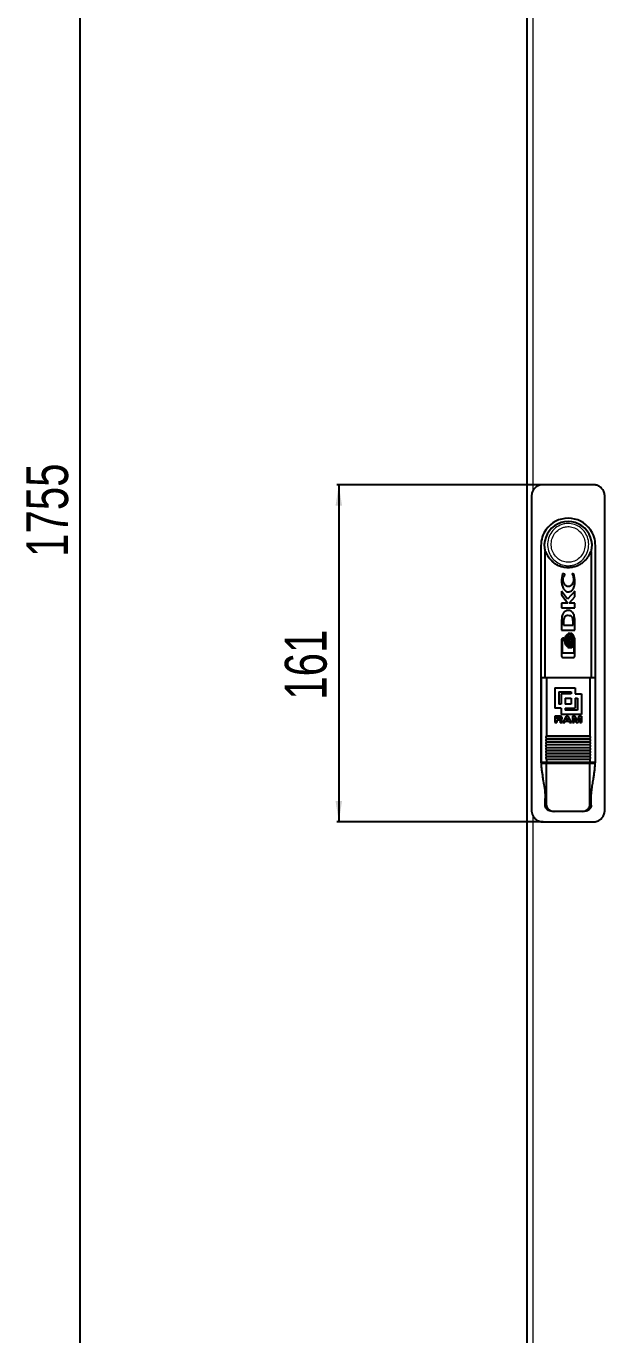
# Model space of a CAD drawing. Header units: millimetres. Extents: x -460 to 1472, y -1011 to 1043.
# Drawn here: x -460 to -184, y -320 to 305 of the extents above; entities that cross this region are included whole.
import ezdxf

# ---------------------------------------------------------------- set-up
doc = ezdxf.new("R2010")
doc.units = ezdxf.units.MM
doc.layers.add('FORMAT', color=7, linetype='Continuous')
doc.styles.add('SLDTEXTSTYLE0', font='TXT', dxfattribs={"width": 0.75})
doc.dimstyles.new('SLDDIMSTYLE0', dxfattribs={"dimtxt": 20, "dimasz": 10, "dimexe": 0, "dimexo": 0.0625, "dimgap": 5, "dimtad": 2, "dimdec": 1, "dimrnd": 1e-09, "dimzin": 12, "dimdsep": 46, "dimtxsty": 'SLDTEXTSTYLE0', "dimsah": 1, "dimcen": 0.09, "dimadec": 0, "dimazin": 3, "dimtfac": 1, "dimtofl": 0, "dimtmove": 0, "dimatfit": 3, "dimfxl": 0, "dimfrac": 2, "dimtolj": 1, "dimtzin": 12, "dimarcsym": 0})

# ---------------------------------------------------------------- blocks, each defined once
blk = doc.blocks.new('_D_1')
at = {"layer": 'FORMAT'}
for p, q in [((-220.54, 882.53), (-435.02, 882.53)), ((-434.02, -872.47), (-434.02, 882.53)), ((-220.54, -872.47), (-435.02, -872.47))]:
    blk.add_line(p, q, dxfattribs=at)
for points in [[(-434.02, 882.53), (-435.56, 872.53), (-432.48, 872.53)], [(-434.02, -872.47), (-432.48, -862.47), (-435.56, -862.47)]]:
    blk.add_solid(points, dxfattribs=at)
at = {"layer": 'FORMAT', "insert": (-459.8, 51.05), "char_height": 20, "attachment_point": 1, "rotation": 90, "style": 'SLDTEXTSTYLE0'}
blk.add_mtext('1755', dxfattribs=at)
blk = doc.blocks.new('_D_2')
at = {"layer": 'FORMAT'}
for p, q in [((-213.04, 85.53), (-311.54, 85.53)), ((-310.54, 85.53), (-310.54, -75.47)), ((-213.04, -75.47), (-311.54, -75.47))]:
    blk.add_line(p, q, dxfattribs=at)
for points in [[(-310.54, 85.53), (-312.08, 75.53), (-309, 75.53)], [(-310.54, -75.47), (-309, -65.47), (-312.08, -65.47)]]:
    blk.add_solid(points, dxfattribs=at)
at = {"layer": 'FORMAT', "insert": (-336.32, -17.14), "char_height": 20, "attachment_point": 1, "rotation": 90, "style": 'SLDTEXTSTYLE0'}
blk.add_mtext('161', dxfattribs=at)

msp = doc.modelspace()

# ---------------------------------------------------------------- linework, layer by layer
at = {"color": 7, "linetype": 'Continuous', "lineweight": 25}
for p, q in [((-220.53, -872.47), (-220.53, 882.53)), ((-189.03, 85.53), (-213.03, 85.53)), ((-218.53, 80.03), (-218.53, -69.97)), ((-183.53, -69.97), (-183.53, 80.03)), ((-214.03, 56.53), (-214.03, -46.47)), ((-188.03, -46.47), (-188.03, 56.53)), ((-212.03, -6.47), (-212.03, 53.53)), ((-212.03, 53.53), (-212.03, 53.53)), ((-190.04, 53.53), (-190.03, 53.53)), ((-190.03, 53.53), (-190.03, -6.47)), ((-203.73, 43.21), (-204.26, 40.05)), ((-202.65, 42.83), (-203.73, 43.21)), ((-202.65, 42.54), (-202.65, 42.83)), ((-198.25, 42.81), (-199.05, 43.09)), ((-199.05, 43.09), (-199.05, 42.85)), ((-197.81, 40.03), (-198.25, 42.81)), ((-201.39, 30.86), (-204.18, 34.66)), ((-204.18, 34.66), (-204.18, 32.96)), ((-204.18, 32.96), (-201.23, 28.97)), ((-197.89, 34.74), (-201.39, 30.86)), ((-200.53, 28.97), (-197.89, 32.01)), ((-197.89, 32.01), (-197.89, 34.74)), ((-201.23, 28.97), (-204.18, 28.97)), ((-204.18, 28.97), (-204.18, 26.75)), ((-204.18, 26.75), (-197.89, 26.75)), ((-197.89, 28.97), (-200.53, 28.97)), ((-197.89, 26.75), (-197.89, 28.97)), ((-204.18, 20.34), (-204.18, 16.11)), ((-203.22, 21.01), (-203.3, 20.03)), ((-203.3, 20.03), (-203.3, 18.48)), ((-198.67, 18.48), (-198.67, 19.9)), ((-197.92, 21.17), (-198.09, 22.79)), ((-197.89, 20.17), (-197.92, 21.17)), ((-197.89, 20.15), (-197.89, 20.17)), ((-197.89, 20.13), (-197.89, 20.15)), ((-197.89, 16.11), (-197.89, 20.13)), ((-204.18, 16.11), (-197.89, 16.11)), ((-203.3, 18.48), (-198.67, 18.48)), ((-201.07, 13.88), (-201.3, 14.03)), ((-200.33, 14.4), (-201.01, 14.4)), ((-200.7, 13.48), (-200.94, 13.76)), ((-200.59, 11.11), (-200.32, 12.67)), ((-200.32, 12.67), (-200.55, 13.23)), ((-199.24, 14.4), (-199.94, 14.4)), ((-204.18, 11.53), (-204.18, 3.68)), ((-203.67, 5.14), (-203.67, 11.39)), ((-203.67, 11.39), (-203.09, 11.39)), ((-203.09, 12.18), (-203.52, 12.18)), ((-203.09, 11.39), (-203.09, 12.18)), ((-201.36, 8.21), (-201.1, 8.35)), ((-201.16, 7.74), (-200.49, 7.74)), ((-200.95, 8.46), (-200.7, 8.74)), ((-200.31, 9.54), (-200.59, 11.11)), ((-200.55, 8.98), (-200.31, 9.54)), ((-200.09, 7.74), (-199.39, 7.74)), ((-198.38, 8.82), (-198.38, 5.14)), ((-197.89, 3.68), (-197.89, 11.53)), ((-198.38, 5.14), (-203.67, 5.14)), ((-203.52, 3.03), (-198.55, 3.03)), ((-214, -6.47), (-214, -46.97)), ((-214, -6.47), (-211.38, -6.47)), ((-211.38, -6.47), (-190.69, -6.47)), ((-211.38, -6.47), (-211.38, -34.47)), ((-207.38, -11.47), (-197.62, -11.47)), ((-207.38, -11.47), (-207.38, -21.23)), ((-197.62, -11.47), (-197.62, -14.4)), ((-190.69, -6.47), (-190.69, -34.47)), ((-190.69, -6.47), (-188.07, -6.47)), ((-188.07, -6.47), (-188.07, -46.97)), ((-205.43, -13.42), (-205.43, -19.28)), ((-205.43, -13.42), (-199.57, -13.42)), ((-199.57, -14.4), (-204.45, -14.4)), ((-204.45, -14.4), (-204.45, -19.28)), ((-202.5, -16.35), (-202.5, -19.28)), ((-202.5, -16.35), (-199.57, -16.35)), ((-199.57, -13.42), (-199.57, -14.4)), ((-199.57, -16.35), (-199.57, -19.28)), ((-197.62, -14.4), (-194.69, -14.4)), ((-197.62, -16.35), (-197.62, -21.23)), ((-197.62, -16.35), (-196.64, -16.35)), ((-196.64, -16.35), (-196.64, -22.21)), ((-194.69, -14.4), (-194.69, -24.16)), ((-204.45, -21.23), (-207.38, -21.23)), ((-204.45, -19.28), (-205.43, -19.28)), ((-204.45, -21.23), (-204.45, -24.16)), ((-194.69, -24.16), (-204.45, -24.16)), ((-199.57, -19.28), (-202.5, -19.28)), ((-202.5, -21.23), (-202.5, -22.21)), ((-202.5, -21.23), (-197.62, -21.23)), ((-196.64, -22.21), (-202.5, -22.21)), ((-205.31, -25.03), (-207.38, -25.03)), ((-207.38, -25.03), (-207.38, -28)), ((-207.38, -28), (-206.5, -28)), ((-206.5, -25.53), (-206.5, -26.33)), ((-206.5, -25.53), (-205.43, -25.53)), ((-205.47, -26.33), (-206.5, -26.33)), ((-206.5, -26.82), (-206.5, -28)), ((-206.5, -26.82), (-205.57, -26.82)), ((-204.94, -27.3), (-204.92, -27.62)), ((-204.79, -28), (-203.83, -28)), ((-204.01, -27.57), (-204.02, -27.21)), ((-204.01, -27.57), (-204.01, -27.58)), ((-203.83, -27.91), (-203.83, -28)), ((-202, -25.03), (-203.53, -28)), ((-203.53, -28), (-202.6, -28)), ((-202.6, -28), (-202.31, -27.39)), ((-202.31, -27.39), (-200.64, -27.39)), ((-202.08, -26.9), (-201.48, -25.63)), ((-200.88, -26.9), (-202.08, -26.9)), ((-200.97, -25.03), (-202, -25.03)), ((-201.48, -25.63), (-200.88, -26.9)), ((-199.42, -28), (-200.97, -25.03)), ((-200.64, -27.39), (-200.35, -28)), ((-200.35, -28), (-199.42, -28)), ((-197.65, -25.03), (-198.96, -25.03)), ((-198.96, -25.03), (-198.96, -28)), ((-198.96, -28), (-198.12, -28)), ((-198.12, -25.61), (-198.12, -28)), ((-198.12, -25.61), (-197.25, -28)), ((-196.79, -27.29), (-197.65, -25.03)), ((-197.25, -28), (-196.33, -28)), ((-195.94, -25.03), (-196.79, -27.29)), ((-196.33, -28), (-195.46, -25.61)), ((-194.62, -25.03), (-195.94, -25.03)), ((-195.46, -25.61), (-195.46, -28)), ((-195.46, -28), (-194.62, -28)), ((-194.62, -25.03), (-194.62, -28)), ((-211.63, -34.57), (-211.43, -34.57)), ((-190.64, -34.57), (-211.43, -34.57)), ((-190.64, -35.97), (-211.43, -35.97)), ((-190.64, -37.37), (-211.43, -37.37)), ((-190.64, -34.57), (-190.43, -34.57)), ((-190.64, -38.77), (-211.43, -38.77)), ((-190.64, -40.17), (-211.43, -40.17)), ((-190.64, -41.57), (-211.43, -41.57)), ((-190.64, -42.97), (-211.43, -42.97)), ((-214, -46.97), (-211.38, -46.97)), ((-214, -47.47), (-211.38, -47.47)), ((-212.03, -47.47), (-212.03, -46.97)), ((-190.64, -44.37), (-211.43, -44.37)), ((-211.38, -45.67), (-211.38, -46.97)), ((-211.38, -46.97), (-190.69, -46.97)), ((-211.38, -67.47), (-211.38, -47.47)), ((-211.38, -47.47), (-190.69, -47.47)), ((-190.69, -45.67), (-190.69, -46.97)), ((-190.69, -46.97), (-188.07, -46.97)), ((-190.69, -67.47), (-190.69, -47.47)), ((-190.69, -47.47), (-188.07, -47.47)), ((-190.03, -46.97), (-190.03, -47.47)), ((-211.99, -67.47), (-211.99, -64.38)), ((-190.07, -67.47), (-190.07, -64.38)), ((-207.76, -70.47), (-208.7, -70.47)), ((-194.31, -70.47), (-207.76, -70.47)), ((-193.37, -70.47), (-194.31, -70.47)), ((-213.03, -75.47), (-189.03, -75.47))]:
    msp.add_line(p, q, dxfattribs=at)
at = {"color": 8, "linetype": 'Continuous', "lineweight": 18}
for p, q in [((-217.93, 879.93), (-217.93, 82.5)), ((-211.38, -34.47), (-190.69, -34.47)), ((-211.99, -67.47), (-211.38, -67.47)), ((-190.69, -67.47), (-190.07, -67.47)), ((-217.93, -72.46), (-217.93, -869.87))]:
    msp.add_line(p, q, dxfattribs=at)
at = {"color": 7, "linetype": 'Continuous', "lineweight": 25}
for centre, radius, start, end in [((-201.03, 56.53), 13, 35.39435, 144.60565), ((-201.03, 56.53), 13, 144.60565, 180), ((-201.03, 56.53), 11.4, 344.74488, 195.25752), ((-201.03, 56.53), 13, 0, 35.39435), ((-201.03, -46.47), 13, 180, 184.41172), ((-201.03, -46.47), 13, 355.58829, 0)]:
    msp.add_arc(centre, radius, start, end, dxfattribs=at)
for points, knots in [([(-213.03, 85.53), (-213.11, 85.53), (-213.34, 85.53), (-213.72, 85.49), (-214.18, 85.42), (-214.56, 85.32), (-214.97, 85.19), (-215.39, 85.01), (-215.86, 84.76), (-216.21, 84.52), (-216.62, 84.21), (-217.05, 83.82), (-217.44, 83.34), (-217.78, 82.82), (-218.07, 82.27), (-218.29, 81.69), (-218.43, 81.15), (-218.51, 80.64), (-218.53, 80.23), (-218.53, 80.03)], [0, 0, 0, 0, 0.026462, 0.079647, 0.133347, 0.18757, 0.21483, 0.282417, 0.344813, 0.401954, 0.429634, 0.521131, 0.604897, 0.64437, 0.735867, 0.819633, 0.859106, 0.929324, 1, 1, 1, 1]), ([(-183.53, 80.03), (-183.55, 80.33), (-183.58, 80.95), (-183.82, 81.85), (-184.2, 82.7), (-184.71, 83.47), (-185.36, 84.15), (-186.1, 84.71), (-186.93, 85.14), (-187.71, 85.39), (-188.42, 85.51), (-188.83, 85.52), (-189.03, 85.53)], [0, 0, 0, 0, 0.105841, 0.214751, 0.320592, 0.429503, 0.535345, 0.644257, 0.7501, 0.859012, 0.929074, 1, 1, 1, 1]), ([(-190.04, 53.53), (-190.07, 53.44), (-190.14, 53.25), (-190.28, 53.22), (-190.4, 53.25), (-190.45, 53.31), (-190.47, 53.31), (-190.51, 53.27), (-190.58, 53.12), (-190.75, 52.75), (-191, 52.17), (-191.45, 51.28), (-192.14, 50.22), (-193.2, 49.02), (-194.51, 47.91), (-196.09, 46.98), (-197.82, 46.31), (-199.64, 45.94), (-201.53, 45.86), (-203.4, 46.1), (-205.22, 46.64), (-206.9, 47.48), (-208.43, 48.59), (-209.58, 49.79), (-210.43, 50.97), (-210.93, 51.86), (-211.26, 52.62), (-211.44, 53.03), (-211.55, 53.24), (-211.58, 53.29), (-211.61, 53.31), (-211.63, 53.3), (-211.72, 53.23), (-211.84, 53.22), (-211.96, 53.32), (-212.01, 53.46), (-212.03, 53.53)], [0, 0, 0, 0, 0.029866, 0.060771, 0.080581, 0.084244, 0.085862, 0.08847, 0.091879, 0.103764, 0.126235, 0.148889, 0.193609, 0.239219, 0.292874, 0.34803, 0.402686, 0.458886, 0.514249, 0.571205, 0.626758, 0.683939, 0.739166, 0.796042, 0.832708, 0.869862, 0.888172, 0.906854, 0.910284, 0.912985, 0.914825, 0.916689, 0.924521, 0.95598, 0.977796, 1, 1, 1, 1]), ([(-204.26, 40.05), (-204.23, 39.46), (-204.18, 38.28), (-203.68, 36.57), (-202.94, 35.26), (-202.12, 34.6), (-201.56, 34.38), (-201.26, 34.35), (-201.12, 34.34)], [0, 0, 0, 0, 0.250282, 0.499393, 0.748791, 0.874699, 0.937286, 1, 1, 1, 1]), ([(-203.44, 40.11), (-203.41, 40.54), (-203.34, 41.42), (-202.88, 42.17), (-202.65, 42.54)], [0, 0, 0, 0, 0.500963, 1, 1, 1, 1]), ([(-200.97, 36.85), (-201.15, 36.86), (-201.53, 36.9), (-202.04, 37.15), (-202.48, 37.51), (-202.96, 38.1), (-203.36, 38.98), (-203.41, 39.73), (-203.44, 40.11)], [0, 0, 0, 0, 0.124416, 0.248357, 0.373982, 0.500169, 0.7494, 1, 1, 1, 1]), ([(-201.12, 34.34), (-200.81, 34.37), (-200.19, 34.42), (-199.37, 34.89), (-198.75, 35.59), (-198.2, 36.69), (-197.86, 38.19), (-197.83, 39.41), (-197.81, 40.03)], [0, 0, 0, 0, 0.125262, 0.250124, 0.375384, 0.500707, 0.750322, 1, 1, 1, 1]), ([(-198.49, 40.11), (-198.52, 39.73), (-198.57, 38.98), (-198.97, 38.11), (-199.44, 37.52), (-199.88, 37.15), (-200.4, 36.9), (-200.78, 36.86), (-200.97, 36.85)], [0, 0, 0, 0, 0.249965, 0.497821, 0.623014, 0.748581, 0.874284, 1, 1, 1, 1]), ([(-199.05, 42.85), (-198.88, 42.41), (-198.55, 41.52), (-198.51, 40.58), (-198.49, 40.11)], [0, 0, 0, 0, 0.500084, 1, 1, 1, 1]), ([(-198.09, 22.79), (-198.18, 23.09), (-198.36, 23.68), (-198.87, 24.48), (-199.56, 25.11), (-200.42, 25.52), (-201.37, 25.56), (-202.26, 25.25), (-203, 24.65), (-203.35, 24.14), (-203.52, 23.88)], [0, 0, 0, 0, 0.125557, 0.25014, 0.375477, 0.500068, 0.624419, 0.749377, 0.874071, 1, 1, 1, 1]), ([(-203.52, 23.88), (-203.65, 23.6), (-203.91, 23.06), (-204.12, 21.85), (-204.15, 20.95), (-204.18, 20.34)], [0, 0, 0, 0, 0.249362, 0.499672, 1, 1, 1, 1]), ([(-201.01, 23.03), (-201.3, 23.02), (-201.72, 23.01), (-202.26, 22.83), (-202.62, 22.58), (-202.86, 22.23), (-203.08, 21.7), (-203.16, 21.29), (-203.22, 21.01)], [0, 0, 0, 0, 0.249432, 0.37514, 0.499356, 0.623458, 0.749245, 1, 1, 1, 1]), ([(-198.67, 19.9), (-198.68, 20.27), (-198.7, 21.02), (-198.89, 21.97), (-199.38, 22.58), (-200.04, 22.98), (-200.63, 23.01), (-201.01, 23.03)], [0, 0, 0, 0, 0.248427, 0.497372, 0.622903, 0.74851, 1, 1, 1, 1]), ([(-201.3, 14.03), (-201.43, 13.96), (-201.69, 13.84), (-202.1, 13.43), (-202.46, 12.8), (-202.71, 11.97), (-202.74, 11.39), (-202.75, 11.11)], [0, 0, 0, 0, 0.1246, 0.248977, 0.500405, 0.749333, 1, 1, 1, 1]), ([(-202.24, 11.11), (-202.19, 11.63), (-202.12, 12.4), (-201.67, 13.37), (-201.27, 13.71), (-201.07, 13.88)], [0, 0, 0, 0, 0.4989654, 0.749922, 1, 1, 1, 1]), ([(-200.94, 13.76), (-201.1, 13.58), (-201.44, 13.23), (-201.83, 12.32), (-201.9, 11.59), (-201.94, 11.11)], [0, 0, 0, 0, 0.2501927, 0.5001584, 1, 1, 1, 1]), ([(-201.43, 11.11), (-201.4, 11.53), (-201.36, 12.16), (-201.06, 12.96), (-200.82, 13.31), (-200.7, 13.48)], [0, 0, 0, 0, 0.50146, 0.750257, 1, 1, 1, 1]), ([(-200.55, 13.23), (-200.72, 12.9), (-201.05, 12.23), (-201.09, 11.48), (-201.1, 11.11)], [0, 0, 0, 0, 0.498433, 1, 1, 1, 1]), ([(-201.01, 14.4), (-200.88, 14.32), (-200.62, 14.14), (-200.25, 13.64), (-199.78, 12.66), (-199.71, 11.73), (-199.67, 11.11)], [0, 0, 0, 0, 0.1256783, 0.2511395, 0.5015899, 1, 1, 1, 1]), ([(-198.99, 11.11), (-199.04, 11.72), (-199.11, 12.65), (-199.57, 13.64), (-199.95, 14.14), (-200.21, 14.32), (-200.33, 14.4)], [0, 0, 0, 0, 0.496168, 0.747703, 0.874111, 1, 1, 1, 1]), ([(-199.94, 14.4), (-199.81, 14.32), (-199.55, 14.14), (-199.18, 13.64), (-198.71, 12.66), (-198.64, 11.73), (-198.6, 11.11)], [0, 0, 0, 0, 0.125677, 0.251137, 0.501585, 1, 1, 1, 1]), ([(-197.89, 11.53), (-197.91, 11.8), (-197.96, 12.35), (-198.25, 13.12), (-198.58, 13.72), (-198.9, 14.17), (-199.13, 14.32), (-199.24, 14.4)], [0, 0, 0, 0, 0.249822, 0.49931, 0.748741, 0.874879, 1, 1, 1, 1]), ([(-203.52, 12.18), (-203.61, 12.17), (-203.78, 12.15), (-204, 12), (-204.12, 11.82), (-204.17, 11.65), (-204.18, 11.57), (-204.18, 11.53)], [0, 0, 0, 0, 0.249445, 0.498999, 0.74851, 0.873859, 1, 1, 1, 1]), ([(-202.75, 11.11), (-202.74, 10.83), (-202.71, 10.27), (-202.47, 9.45), (-202.13, 8.82), (-201.73, 8.41), (-201.48, 8.28), (-201.36, 8.21)], [0, 0, 0, 0, 0.2487307, 0.4973773, 0.750528, 0.8752331, 1, 1, 1, 1]), ([(-201.1, 8.35), (-201.29, 8.52), (-201.68, 8.86), (-202.12, 9.82), (-202.19, 10.59), (-202.24, 11.11)], [0, 0, 0, 0, 0.249575, 0.500842, 1, 1, 1, 1]), ([(-201.94, 11.11), (-201.9, 10.62), (-201.84, 9.9), (-201.45, 8.99), (-201.11, 8.64), (-200.95, 8.46)], [0, 0, 0, 0, 0.499584, 0.749527, 1, 1, 1, 1]), ([(-200.7, 8.74), (-200.82, 8.91), (-201.06, 9.26), (-201.35, 10.06), (-201.4, 10.69), (-201.43, 11.11)], [0, 0, 0, 0, 0.250895, 0.500775, 1, 1, 1, 1]), ([(-199.67, 11.11), (-199.72, 10.46), (-199.79, 9.49), (-200.3, 8.47), (-200.73, 7.97), (-201.02, 7.82), (-201.16, 7.74)], [0, 0, 0, 0, 0.497146, 0.748374, 0.87465, 1, 1, 1, 1]), ([(-201.1, 11.11), (-201.09, 10.73), (-201.05, 9.98), (-200.71, 9.31), (-200.55, 8.98)], [0, 0, 0, 0, 0.501471, 1, 1, 1, 1]), ([(-200.49, 7.74), (-200.34, 7.82), (-200.05, 7.97), (-199.63, 8.47), (-199.12, 9.49), (-199.04, 10.46), (-198.99, 11.11)], [0, 0, 0, 0, 0.125292, 0.251009, 0.501049, 1, 1, 1, 1]), ([(-198.6, 11.11), (-198.65, 10.46), (-198.72, 9.49), (-199.24, 8.47), (-199.66, 7.97), (-199.95, 7.82), (-200.09, 7.74)], [0, 0, 0, 0, 0.497154, 0.74838, 0.874653, 1, 1, 1, 1]), ([(-199.39, 7.74), (-199.28, 7.8), (-199.05, 7.91), (-198.68, 8.26), (-198.5, 8.6), (-198.38, 8.82)], [0, 0, 0, 0, 0.248111, 0.495863, 1, 1, 1, 1]), ([(-204.18, 3.68), (-204.18, 3.64), (-204.17, 3.55), (-204.12, 3.39), (-204, 3.21), (-203.78, 3.06), (-203.61, 3.04), (-203.52, 3.03)], [0, 0, 0, 0, 0.125388, 0.250591, 0.500192, 0.749805, 1, 1, 1, 1]), ([(-198.55, 3.03), (-198.46, 3.04), (-198.29, 3.06), (-198.07, 3.21), (-197.95, 3.39), (-197.9, 3.55), (-197.89, 3.64), (-197.89, 3.68)], [0, 0, 0, 0, 0.249437, 0.498997, 0.748516, 0.87386, 1, 1, 1, 1]), ([(-205.57, -26.82), (-205.46, -26.82), (-205.31, -26.83), (-205.13, -26.89), (-205.04, -26.95), (-204.98, -27.06), (-204.95, -27.18), (-204.94, -27.27), (-204.94, -27.3)], [0, 0, 0, 0, 0.362307, 0.499762, 0.603895, 0.707751, 0.888159, 1, 1, 1, 1]), ([(-204.79, -25.93), (-204.79, -25.97), (-204.79, -26.05), (-204.85, -26.15), (-204.94, -26.23), (-205.15, -26.32), (-205.33, -26.32), (-205.47, -26.33)], [0, 0, 0, 0, 0.144848, 0.259554, 0.374146, 0.548842, 1, 1, 1, 1]), ([(-205.43, -25.53), (-205.3, -25.53), (-205.11, -25.54), (-204.92, -25.64), (-204.83, -25.73), (-204.79, -25.83), (-204.79, -25.9), (-204.79, -25.93)], [0, 0, 0, 0, 0.464779, 0.639498, 0.766783, 0.894486, 1, 1, 1, 1]), ([(-203.91, -25.87), (-203.92, -25.78), (-203.93, -25.61), (-204.04, -25.4), (-204.24, -25.23), (-204.66, -25.05), (-205.04, -25.04), (-205.31, -25.03)], [0, 0, 0, 0, 0.149141, 0.264134, 0.378852, 0.560232, 1, 1, 1, 1]), ([(-204.92, -27.62), (-204.92, -27.66), (-204.92, -27.73), (-204.89, -27.85), (-204.84, -27.94), (-204.8, -27.99), (-204.79, -28)], [0, 0, 0, 0, 0.2561394, 0.5126978, 0.9190221, 1, 1, 1, 1]), ([(-204.55, -26.56), (-204.44, -26.53), (-204.25, -26.48), (-204.05, -26.31), (-203.94, -26.12), (-203.91, -25.96), (-203.91, -25.88), (-203.91, -25.87)], [0, 0, 0, 0, 0.331473, 0.546481, 0.762526, 0.960277, 1, 1, 1, 1]), ([(-204.02, -27.21), (-204.03, -27.11), (-204.05, -26.95), (-204.16, -26.75), (-204.32, -26.63), (-204.46, -26.59), (-204.55, -26.56)], [0, 0, 0, 0, 0.336422, 0.52346, 0.710673, 1, 1, 1, 1]), ([(-203.83, -27.91), (-203.86, -27.9), (-203.91, -27.87), (-203.97, -27.79), (-204, -27.69), (-204, -27.62), (-204.01, -27.58)], [0, 0, 0, 0, 0.20263, 0.420406, 0.728008, 1, 1, 1, 1]), ([(-211.38, -35.87), (-211.42, -35.65), (-211.49, -35.33), (-211.57, -34.9), (-211.61, -34.68), (-211.63, -34.57)], [0, 0, 0, 0, 0.499993, 0.749996, 1, 1, 1, 1]), ([(-211.38, -37.27), (-211.42, -37.05), (-211.49, -36.73), (-211.57, -36.3), (-211.61, -36.08), (-211.63, -35.97)], [0, 0, 0, 0, 0.499993, 0.749996, 1, 1, 1, 1]), ([(-211.38, -38.67), (-211.42, -38.45), (-211.49, -38.13), (-211.57, -37.7), (-211.61, -37.48), (-211.63, -37.37)], [0, 0, 0, 0, 0.499993, 0.749996, 1, 1, 1, 1]), ([(-211.43, -34.57), (-211.42, -34.57), (-211.41, -34.57), (-211.39, -34.54), (-211.38, -34.51), (-211.38, -34.49), (-211.38, -34.47), (-211.38, -34.47)], [0, 0, 0, 0, 0.295691, 0.568687, 0.759853, 0.951912, 1, 1, 1, 1]), ([(-211.43, -35.97), (-211.42, -35.97), (-211.41, -35.97), (-211.39, -35.94), (-211.38, -35.91), (-211.38, -35.89), (-211.38, -35.87), (-211.38, -35.87)], [0, 0, 0, 0, 0.295691, 0.568687, 0.759853, 0.951912, 1, 1, 1, 1]), ([(-211.43, -37.37), (-211.42, -37.37), (-211.41, -37.37), (-211.39, -37.34), (-211.38, -37.31), (-211.38, -37.29), (-211.38, -37.27), (-211.38, -37.27)], [0, 0, 0, 0, 0.2956914, 0.5686867, 0.7598531, 0.9519121, 1, 1, 1, 1]), ([(-190.69, -35.87), (-192.62, -35.87), (-196.47, -35.87), (-203.39, -35.87), (-208.35, -35.87), (-211.38, -35.87)], [0, 0, 0, 0, 0.280051, 0.560047, 1, 1, 1, 1]), ([(-190.69, -37.27), (-192.62, -37.27), (-196.47, -37.27), (-203.39, -37.27), (-208.35, -37.27), (-211.38, -37.27)], [0, 0, 0, 0, 0.280051, 0.560047, 1, 1, 1, 1]), ([(-190.69, -34.47), (-190.69, -34.48), (-190.69, -34.5), (-190.68, -34.53), (-190.67, -34.55), (-190.66, -34.57), (-190.64, -34.57), (-190.64, -34.57)], [0, 0, 0, 0, 0.1717087, 0.3429843, 0.5250053, 0.735802, 1, 1, 1, 1]), ([(-190.43, -34.57), (-190.45, -34.68), (-190.51, -34.95), (-190.59, -35.38), (-190.66, -35.71), (-190.69, -35.87)], [0, 0, 0, 0, 0.249996, 0.624995, 1, 1, 1, 1]), ([(-190.69, -35.87), (-190.69, -35.88), (-190.69, -35.9), (-190.68, -35.93), (-190.67, -35.95), (-190.66, -35.97), (-190.64, -35.97), (-190.64, -35.97)], [0, 0, 0, 0, 0.171709, 0.342984, 0.525005, 0.735802, 1, 1, 1, 1]), ([(-190.43, -35.97), (-190.45, -36.08), (-190.51, -36.35), (-190.59, -36.78), (-190.66, -37.11), (-190.69, -37.27)], [0, 0, 0, 0, 0.249996, 0.624995, 1, 1, 1, 1]), ([(-190.69, -37.27), (-190.69, -37.28), (-190.69, -37.3), (-190.68, -37.33), (-190.67, -37.35), (-190.66, -37.37), (-190.64, -37.37), (-190.64, -37.37)], [0, 0, 0, 0, 0.1717087, 0.3429843, 0.5250053, 0.735802, 1, 1, 1, 1]), ([(-190.43, -37.37), (-190.45, -37.48), (-190.51, -37.75), (-190.59, -38.18), (-190.66, -38.51), (-190.69, -38.67)], [0, 0, 0, 0, 0.249996, 0.624995, 1, 1, 1, 1]), ([(-211.38, -40.07), (-211.42, -39.85), (-211.49, -39.53), (-211.57, -39.1), (-211.61, -38.88), (-211.63, -38.77)], [0, 0, 0, 0, 0.499993, 0.749996, 1, 1, 1, 1]), ([(-211.38, -41.47), (-211.42, -41.25), (-211.49, -40.93), (-211.57, -40.5), (-211.61, -40.28), (-211.63, -40.17)], [0, 0, 0, 0, 0.4999933, 0.7499958, 1, 1, 1, 1]), ([(-211.38, -42.87), (-211.42, -42.65), (-211.49, -42.33), (-211.57, -41.9), (-211.61, -41.68), (-211.63, -41.57)], [0, 0, 0, 0, 0.499993, 0.749996, 1, 1, 1, 1]), ([(-211.38, -44.27), (-211.42, -44.05), (-211.49, -43.73), (-211.57, -43.3), (-211.61, -43.08), (-211.63, -42.97)], [0, 0, 0, 0, 0.499993, 0.749996, 1, 1, 1, 1]), ([(-211.43, -38.77), (-211.42, -38.77), (-211.41, -38.77), (-211.39, -38.74), (-211.38, -38.71), (-211.38, -38.69), (-211.38, -38.67), (-211.38, -38.67)], [0, 0, 0, 0, 0.2956914, 0.5686867, 0.7598531, 0.9519121, 1, 1, 1, 1]), ([(-211.43, -40.17), (-211.42, -40.17), (-211.41, -40.17), (-211.39, -40.14), (-211.38, -40.11), (-211.38, -40.09), (-211.38, -40.07), (-211.38, -40.07)], [0, 0, 0, 0, 0.295691, 0.568687, 0.759853, 0.951912, 1, 1, 1, 1]), ([(-211.43, -41.57), (-211.42, -41.57), (-211.41, -41.57), (-211.39, -41.54), (-211.38, -41.51), (-211.38, -41.49), (-211.38, -41.47), (-211.38, -41.47)], [0, 0, 0, 0, 0.295691, 0.568687, 0.759853, 0.951912, 1, 1, 1, 1]), ([(-211.43, -42.97), (-211.42, -42.97), (-211.41, -42.97), (-211.39, -42.94), (-211.38, -42.91), (-211.38, -42.89), (-211.38, -42.87), (-211.38, -42.87)], [0, 0, 0, 0, 0.295691, 0.568687, 0.759853, 0.951912, 1, 1, 1, 1]), ([(-190.69, -38.67), (-192.62, -38.67), (-196.47, -38.67), (-203.39, -38.67), (-208.35, -38.67), (-211.38, -38.67)], [0, 0, 0, 0, 0.280051, 0.560047, 1, 1, 1, 1]), ([(-190.69, -40.07), (-192.62, -40.07), (-196.47, -40.07), (-203.39, -40.07), (-208.35, -40.07), (-211.38, -40.07)], [0, 0, 0, 0, 0.280051, 0.560047, 1, 1, 1, 1]), ([(-190.69, -41.47), (-192.62, -41.47), (-196.47, -41.47), (-203.39, -41.47), (-208.35, -41.47), (-211.38, -41.47)], [0, 0, 0, 0, 0.2800507, 0.5600468, 1, 1, 1, 1]), ([(-190.69, -42.87), (-192.62, -42.87), (-196.47, -42.87), (-203.39, -42.87), (-208.35, -42.87), (-211.38, -42.87)], [0, 0, 0, 0, 0.280051, 0.560047, 1, 1, 1, 1]), ([(-190.69, -38.67), (-190.69, -38.68), (-190.69, -38.7), (-190.68, -38.73), (-190.67, -38.75), (-190.66, -38.77), (-190.64, -38.77), (-190.64, -38.77)], [0, 0, 0, 0, 0.171709, 0.342984, 0.525005, 0.735802, 1, 1, 1, 1]), ([(-190.43, -38.77), (-190.45, -38.88), (-190.51, -39.15), (-190.59, -39.58), (-190.66, -39.91), (-190.69, -40.07)], [0, 0, 0, 0, 0.249996, 0.6249953, 1, 1, 1, 1]), ([(-190.69, -40.07), (-190.69, -40.08), (-190.69, -40.1), (-190.68, -40.13), (-190.67, -40.15), (-190.66, -40.17), (-190.64, -40.17), (-190.64, -40.17)], [0, 0, 0, 0, 0.171709, 0.342984, 0.525005, 0.735802, 1, 1, 1, 1]), ([(-190.43, -40.17), (-190.45, -40.28), (-190.51, -40.55), (-190.59, -40.98), (-190.66, -41.31), (-190.69, -41.47)], [0, 0, 0, 0, 0.249996, 0.624995, 1, 1, 1, 1]), ([(-190.69, -41.47), (-190.69, -41.48), (-190.69, -41.5), (-190.68, -41.53), (-190.67, -41.55), (-190.66, -41.57), (-190.64, -41.57), (-190.64, -41.57)], [0, 0, 0, 0, 0.171709, 0.342984, 0.525005, 0.735802, 1, 1, 1, 1]), ([(-190.43, -41.57), (-190.45, -41.68), (-190.51, -41.95), (-190.59, -42.38), (-190.66, -42.71), (-190.69, -42.87)], [0, 0, 0, 0, 0.249996, 0.624995, 1, 1, 1, 1]), ([(-190.69, -42.87), (-190.69, -42.88), (-190.69, -42.9), (-190.68, -42.93), (-190.67, -42.95), (-190.66, -42.97), (-190.64, -42.97), (-190.64, -42.97)], [0, 0, 0, 0, 0.171709, 0.342984, 0.525005, 0.735802, 1, 1, 1, 1]), ([(-190.43, -42.97), (-190.45, -43.08), (-190.51, -43.35), (-190.59, -43.78), (-190.66, -44.11), (-190.69, -44.27)], [0, 0, 0, 0, 0.249996, 0.624995, 1, 1, 1, 1]), ([(-214, -47.47), (-213.95, -48.1), (-213.86, -49.36), (-213.64, -51.21), (-213.37, -53.09), (-213.17, -54.38), (-213.06, -55.02)], [0, 0, 0, 0, 0.249645, 0.499697, 0.749684, 1, 1, 1, 1]), ([(-211.38, -45.67), (-211.42, -45.45), (-211.49, -45.13), (-211.57, -44.7), (-211.61, -44.48), (-211.63, -44.37)], [0, 0, 0, 0, 0.499993, 0.749996, 1, 1, 1, 1]), ([(-211.43, -44.37), (-211.42, -44.37), (-211.41, -44.37), (-211.39, -44.34), (-211.38, -44.31), (-211.38, -44.29), (-211.38, -44.27), (-211.38, -44.27)], [0, 0, 0, 0, 0.295691, 0.568687, 0.759853, 0.951912, 1, 1, 1, 1]), ([(-190.69, -44.27), (-192.62, -44.27), (-196.47, -44.27), (-203.39, -44.27), (-208.35, -44.27), (-211.38, -44.27)], [0, 0, 0, 0, 0.280051, 0.560047, 1, 1, 1, 1]), ([(-190.69, -45.67), (-192.62, -45.67), (-196.47, -45.67), (-203.39, -45.67), (-208.35, -45.67), (-211.38, -45.67)], [0, 0, 0, 0, 0.280051, 0.560047, 1, 1, 1, 1]), ([(-190.69, -44.27), (-190.69, -44.28), (-190.69, -44.3), (-190.68, -44.33), (-190.67, -44.35), (-190.66, -44.37), (-190.64, -44.37), (-190.64, -44.37)], [0, 0, 0, 0, 0.171709, 0.342984, 0.525005, 0.735802, 1, 1, 1, 1]), ([(-190.43, -44.37), (-190.45, -44.48), (-190.51, -44.75), (-190.59, -45.18), (-190.66, -45.51), (-190.69, -45.67)], [0, 0, 0, 0, 0.249996, 0.624995, 1, 1, 1, 1]), ([(-189, -55.02), (-188.9, -54.38), (-188.69, -53.1), (-188.43, -51.22), (-188.21, -49.37), (-188.12, -48.1), (-188.07, -47.47)], [0, 0, 0, 0, 0.249412, 0.4992255, 0.7495239, 1, 1, 1, 1]), ([(-213.06, -55.02), (-212.87, -56.19), (-212.48, -58.56), (-212.05, -61.76), (-212.01, -63.76), (-211.99, -64.38)], [0, 0, 0, 0, 0.401015, 0.812371, 1, 1, 1, 1]), ([(-190.07, -64.38), (-190.06, -63.71), (-190.03, -62.36), (-189.79, -60.09), (-189.43, -57.61), (-189.15, -55.89), (-189, -55.02)], [0, 0, 0, 0, 0.200882, 0.40717, 0.701581, 1, 1, 1, 1]), ([(-208.7, -70.47), (-209.1, -70.43), (-209.91, -70.36), (-210.96, -69.75), (-211.69, -68.88), (-211.97, -68.06), (-211.99, -67.6), (-211.99, -67.47)], [0, 0, 0, 0, 0.244194, 0.488981, 0.716656, 0.923156, 1, 1, 1, 1]), ([(-211.38, -67.47), (-211.35, -67.77), (-211.29, -68.36), (-210.82, -69.15), (-210.11, -69.82), (-209.12, -70.31), (-208.29, -70.46), (-207.81, -70.47), (-207.76, -70.47)], [0, 0, 0, 0, 0.169896, 0.33938, 0.519039, 0.726848, 0.970472, 1, 1, 1, 1]), ([(-194.31, -70.47), (-193.8, -70.42), (-192.88, -70.33), (-191.77, -69.7), (-191.04, -68.88), (-190.72, -68.09), (-190.7, -67.61), (-190.69, -67.47)], [0, 0, 0, 0, 0.292704, 0.526599, 0.722431, 0.919267, 1, 1, 1, 1]), ([(-190.07, -67.47), (-190.11, -67.79), (-190.17, -68.42), (-190.66, -69.27), (-191.4, -69.94), (-192.34, -70.39), (-193.03, -70.44), (-193.37, -70.47)], [0, 0, 0, 0, 0.1918411, 0.383469, 0.5809611, 0.7934617, 1, 1, 1, 1]), ([(-218.53, -69.97), (-218.53, -70.05), (-218.53, -70.28), (-218.5, -70.66), (-218.42, -71.12), (-218.32, -71.49), (-218.17, -71.97), (-217.94, -72.5), (-217.61, -73.03), (-217.24, -73.53), (-216.82, -73.98), (-216.34, -74.38), (-215.88, -74.68), (-215.46, -74.92), (-214.96, -75.13), (-214.56, -75.26), (-214.12, -75.37), (-213.64, -75.45), (-213.24, -75.46), (-213.03, -75.47)], [0, 0, 0, 0, 0.026462, 0.079645, 0.133344, 0.187566, 0.214826, 0.306321, 0.390086, 0.429558, 0.521055, 0.604821, 0.644293, 0.71188, 0.774276, 0.831417, 0.859097, 0.929319, 1, 1, 1, 1]), ([(-189.03, -75.47), (-188.73, -75.46), (-188.11, -75.43), (-187.21, -75.19), (-186.36, -74.81), (-185.59, -74.29), (-184.91, -73.65), (-184.35, -72.91), (-183.92, -72.08), (-183.68, -71.29), (-183.55, -70.58), (-183.54, -70.17), (-183.53, -69.97)], [0, 0, 0, 0, 0.105843, 0.214755, 0.320598, 0.429511, 0.535354, 0.644266, 0.750109, 0.859021, 0.929078, 1, 1, 1, 1])]:
    msp.add_open_spline(points, degree=3, knots=knots, dxfattribs=at)
at = {"color": 8, "linetype": 'Continuous', "lineweight": 18}
for points, knots in [([(-201.03, 46.83), (-201.43, 46.85), (-202.89, 46.9), (-205.37, 47.68), (-208.03, 49.6), (-209.97, 52.35), (-210.95, 55.64), (-210.81, 59.14), (-209.52, 62.41), (-207.22, 65.02), (-204.55, 66.48), (-201.69, 67.1), (-198.78, 66.92), (-195.76, 65.65), (-193.31, 63.45), (-191.66, 60.52), (-191.03, 57.12), (-191.56, 53.64), (-193.21, 50.52), (-195.78, 48.18), (-198.55, 46.99), (-200.35, 46.88), (-201.03, 46.83)], [0, 0, 0, 0, 0.01915, 0.070299, 0.121827, 0.174622, 0.228963, 0.28448, 0.340377, 0.39571, 0.449678, 0.484245, 0.535714, 0.587166, 0.639036, 0.692345, 0.747141, 0.802884, 0.858699, 0.913653, 0.967076, 1, 1, 1, 1]), ([(-201.03, 48.47), (-200.47, 48.5), (-198.98, 48.6), (-196.69, 49.61), (-194.57, 51.59), (-193.22, 54.23), (-192.79, 57.17), (-193.3, 60.03), (-194.65, 62.51), (-196.68, 64.37), (-199.17, 65.45), (-201.57, 65.61), (-203.94, 65.08), (-206.15, 63.84), (-208.04, 61.63), (-209.1, 58.87), (-209.21, 55.92), (-208.41, 53.14), (-206.81, 50.82), (-204.62, 49.19), (-202.57, 48.53), (-201.36, 48.48), (-201.03, 48.47)], [0, 0, 0, 0, 0.032506, 0.085412, 0.140305, 0.196499, 0.252896, 0.308321, 0.361968, 0.413756, 0.464741, 0.515546, 0.549704, 0.603293, 0.658705, 0.7151, 0.771298, 0.826196, 0.879196, 0.930504, 0.981097, 1, 1, 1, 1])]:
    msp.add_open_spline(points, degree=3, knots=knots, dxfattribs=at)

# ---------------------------------------------------------------- dimensions: what is measured, and where the dimension line sits
at = {"layer": 'FORMAT'}
for base, p1, p2, picture, middle in [((-434.02, 882.53), (-220.53, -872.47), (-220.53, 882.53), '_D_1', (-434.02, 80.6)), ((-310.54, -75.47), (-213.03, 85.53), (-213.03, -75.47), '_D_2', (-310.54, 5.03))]:
    dim = msp.add_linear_dim(base=base, p1=p1, p2=p2, angle=90, dimstyle='SLDDIMSTYLE0', dxfattribs=at)
    dim.commit()
    dim.dimension.update_dxf_attribs({"geometry": picture, "text_midpoint": middle, "dimtype": 160})

doc.saveas('drawing.dxf')
